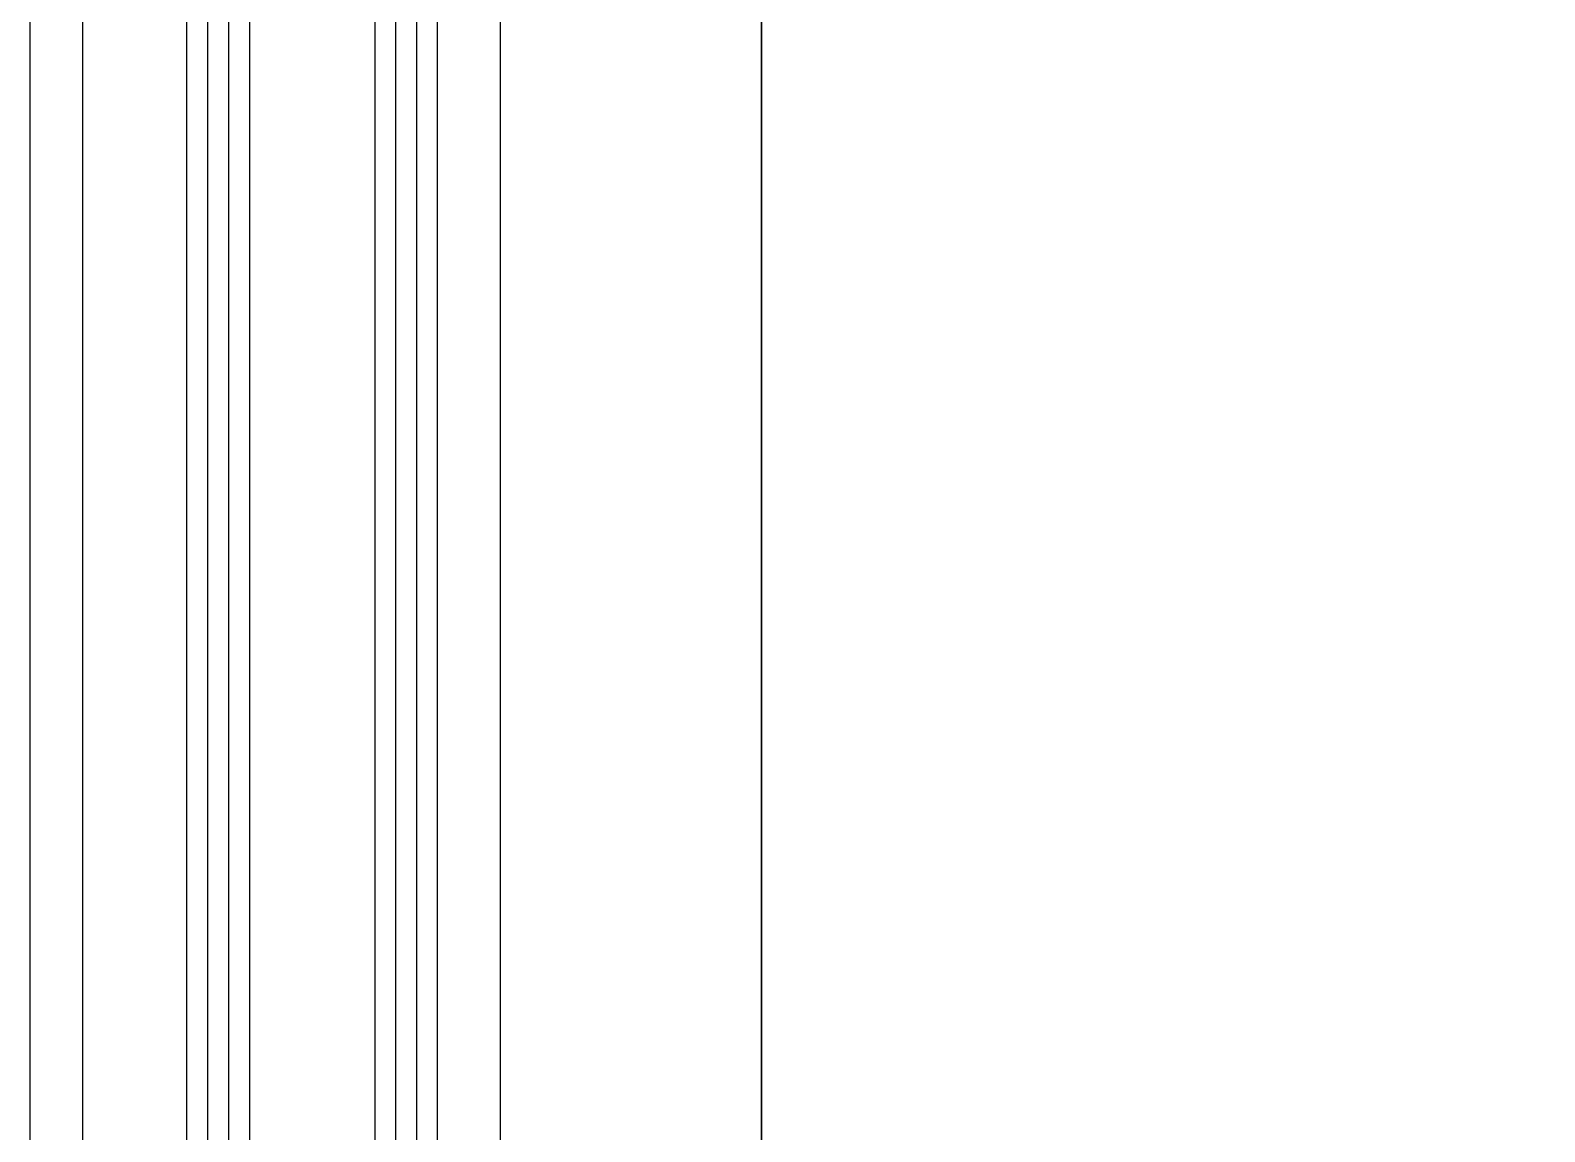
# Model space of a CAD drawing. Header units: millimetres. Extents: x 12351878 to 12381578, y 696206 to 738256.
# Drawn here: x 12366464.5 to 12366609.5, y 722244 to 722349.4 of the extents above; entities that cross this region are included whole.
import ezdxf

# ---------------------------------------------------------------- set-up
doc = ezdxf.new("R2010")
doc.units = ezdxf.units.MM
doc.header["$LTSCALE"] = 1000
doc.linetypes.add('HIDDENX2', pattern=[19.049999999999997, 12.7, -6.35])
for name, color, linetype in [('EXTRUSION-V', 141, 'Continuous'), ('GLASS', 1, 'Continuous'), ('GLASS-V', 11, 'Continuous'), ('SYMBOL', 7, 'Continuous')]:
    doc.layers.add(name, color=color, linetype=linetype)

# ---------------------------------------------------------------- blocks, each defined once
blk = doc.blocks.new('*U105')
at = {"layer": 'GLASS'}
for points in [[(776.7471979337346, 15.9999999904366), (1.000000000014552, 16), (1.455191522836685e-11, 17), (2.182787284255028e-11, 21), (1.000000000021828, 22), (776.74719793374, 21.99999999044388)], [(776.7471979337237, 3.999999990443881), (1.000000000003638, 4), (3.637978807091713e-12, 3), (-3.637978807091713e-12, -1), (0.999999999996362, -2), (776.7471979337128, -2.000000009563395)]]:
    blk.add_lwpolyline(points, dxfattribs=at)
at = {"layer": 'GLASS-V'}
for p, q in [((2.182787284255028e-11, 20), (776.7471979337382, 19.99999999044388)), ((1.818989403545856e-11, 18), (776.7471979337346, 17.99999999044388)), ((3.637978807091713e-12, 2), (776.7471979337218, 1.999999990436605)), ((0, 0), (776.7471979337146, -9.563395402375899e-09))]:
    blk.add_line(p, q, dxfattribs=at)
blk = doc.blocks.new('gyqs08')
at = {"color": 0, "linetype": 'HIDDENX2', "elevation": 3.675081685996124e-08}
blk.add_lwpolyline([(3926.9999679178, 1109.328941014595), (3926.9999679178, 270.581776300678), (3386.9999679178, 270.581776300678), (3386.9999679178, 1109.328941014595)], dxfattribs=at)
at = {"layer": 'EXTRUSION-V'}
for p, q in [((3316.999968020245, 315.5817435292993, 4.015512391808422e-08), (3316.999968020245, 1109.328941014595, 3.827862452435589e-08)), ((3321.99994168058, 1109.328941014595, 3.826971634169689e-08), (3321.999914478511, 350.5817435292993, 4.015512391808422e-08)), ((3361.999963698909, 1109.328941014595, 3.826979656380851e-08), (3361.999963698909, 350.2817435283214, 4.015512391808422e-08)), ((3386.999968022108, 1109.328941014595, 3.82697163416971e-08), (3386.999968022108, 350.5817435286008, 4.015512391808422e-08))]:
    blk.add_line(p, q, dxfattribs=at)
at = {"color": 0, "linetype": 'ByBlock', "xscale": -1, "rotation": 270}
blk.add_blockref('*U105', (3333.999952837825, 332.5817430795869, 4.015512391808422e-08), dxfattribs=at)

msp = doc.modelspace()

# ---------------------------------------------------------------- block references
at = {"layer": 'SYMBOL'}
msp.add_blockref('gyqs08', (12363147.49884617, 721872.9283430666), dxfattribs=at)

doc.saveas('drawing.dxf')
